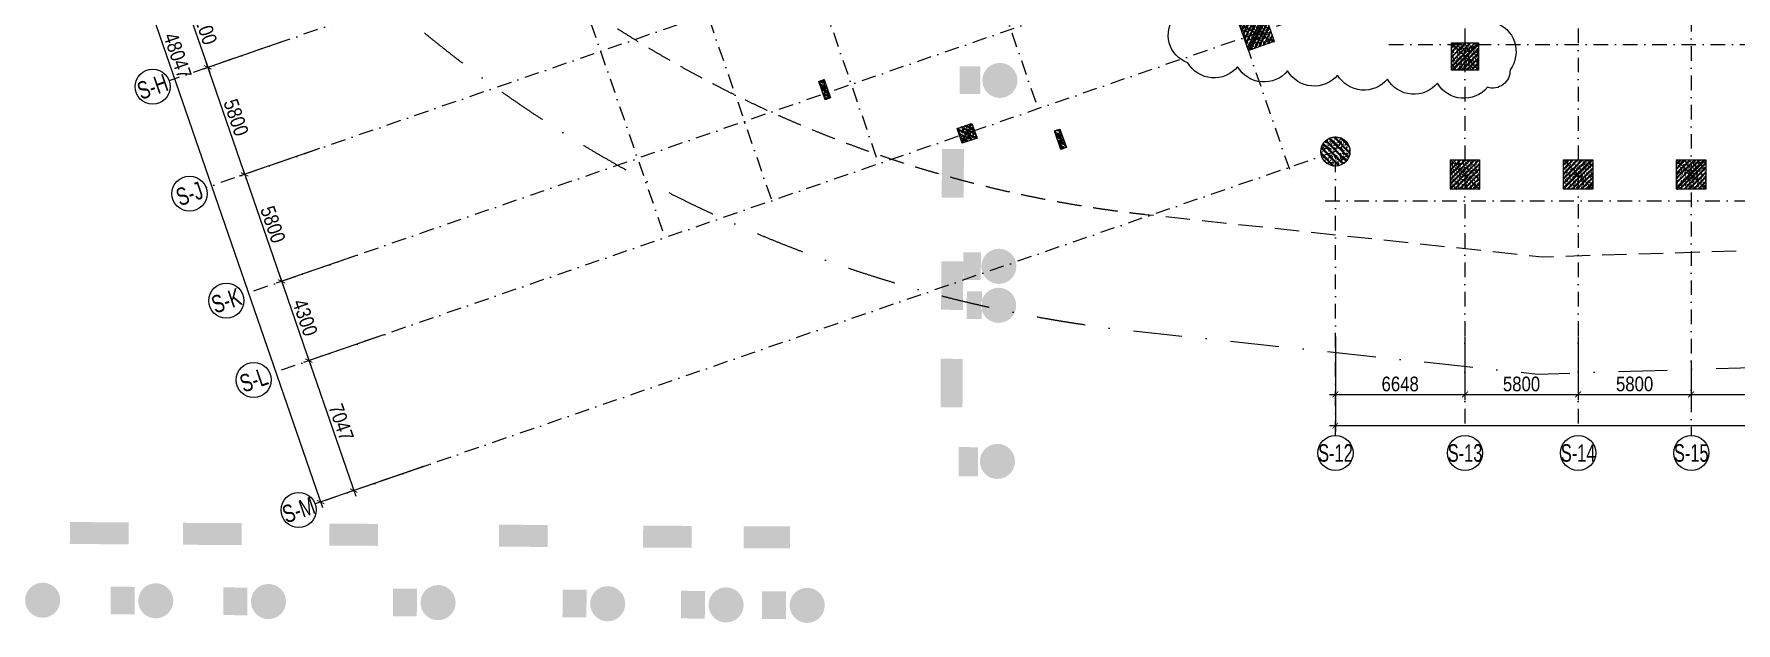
# Model space of a CAD drawing. Header units: millimetres. Extents: x -1283650 to 1283415, y -588847 to 435139.
# Drawn here: x -118919 to -31624, y -14070 to 16113 of the extents above; entities that cross this region are included whole.
import ezdxf
from ezdxf.enums import TextEntityAlignment as Align

# ---------------------------------------------------------------- set-up
doc = ezdxf.new("R2010")
doc.units = ezdxf.units.MM
doc.header["$MEASUREMENT"] = 0
doc.linetypes.add('DASHDOT', pattern=[1, 0.5, -0.25, 0, -0.25])
doc.linetypes.add('HIDDEN', pattern=[0.375, 0.25, -0.125])
doc.layers.get('Defpoints').update_dxf_attribs({"color": 5})
for name, color, linetype in [('$AUDIT-BAD-LAYER', 7, 'Continuous'), ('AUDIT_I_220805193045-1', 50, 'Continuous'), ('AUDIT_I_220807103235-17', 50, 'Continuous'), ('KC-Betong', 6, 'Continuous'), ('KT-Dim', 8, 'Continuous'), ('KT-Kich thuoc', 9, 'Continuous'), ('KT-Luoi truc South Tower', 8, 'DASHDOT'), ('KT-Net cot vach', 6, 'Continuous'), ('ST_MBDV Cot vach 220805$0$AUDIT_I_220805193045-1', 50, 'Continuous'), ('Xref.Asix of Basement$0$KT-Net cot vach', 6, 'Continuous')]:
    doc.layers.add(name, color=color, linetype=linetype)
doc.styles.add('Arial Narrow', font='ARIALN.TTF')
doc.styles.add('HBA-Text', font='GOTHIC.TTF')
doc.styles.add('ST_MBDV Cot vach 220805$0$HBA-Text', font='GOTHIC.TTF')
doc.dimstyles.new('CCU_1-300', dxfattribs={"dimscale": 300, "dimtxt": 2.5, "dimasz": 1, "dimexe": 1, "dimexo": 2, "dimgap": 0.5, "dimtad": 1, "dimdec": 0, "dimdsep": 46, "dimtxsty": 'Arial Narrow', "dimblk": 'ARCHTICK', "dimcen": -1, "dimdle": 1, "dimclrd": 256, "dimclre": 256, "dimclrt": 3, "dimadec": 0, "dimazin": 2, "dimtfac": 0.1, "dimtdec": 0, "dimtix": 1, "dimtmove": 2, "dimatfit": 1, "dimfxl": 1, "dimtvp": 0.833333, "dimtolj": 1, "dimtzin": 12, "dimarcsym": 0})

# ---------------------------------------------------------------- blocks, each defined once
blk = doc.blocks.new('ST_MBDV Cot vach 220805$0$GRID-SYM-flat-103')
at = {"layer": 'ST_MBDV Cot vach 220805$0$AUDIT_I_220805193045-1'}
blk.add_circle((0, 0), 900, dxfattribs=at)
at = {"layer": 'ST_MBDV Cot vach 220805$0$AUDIT_I_220805193045-1', "style": 'ST_MBDV Cot vach 220805$0$HBA-Text'}
blk.add_attdef('GRID', text='', height=900, rotation=19.04714, dxfattribs=at).set_placement((0, 0, 0), align=Align.MIDDLE_CENTER)
blk = doc.blocks.new('_ARCHTICK')
at = {"color": 0, "linetype": 'ByBlock', "const_width": 0.15}
blk.add_lwpolyline([(-0.5, -0.5), (0.5, 0.5)], dxfattribs=at)
blk = doc.blocks.new('*D332')
at = {"layer": 'Defpoints', "color": 0, "transparency": 16777216}
for p in [(-52171, 1204), (-6323, 1204), (-6323, -3959)]:
    blk.add_point(p, dxfattribs=at)
at = {"layer": 'KT-Kich thuoc', "lineweight": -2, "transparency": 16777216}
for p, q in [((-52171, 604), (-52171, -4259)), ((-6323, 604), (-6323, -4259)), ((-52471, -3959), (-6023, -3959))]:
    blk.add_line(p, q, dxfattribs=at)
at = {"layer": 'KT-Kich thuoc', "lineweight": -2, "transparency": 16777216, "xscale": 300, "yscale": 300, "zscale": 300, "rotation": 180}
blk.add_blockref('_ARCHTICK', (-52171, -3959), dxfattribs=at)
at = {"layer": 'KT-Kich thuoc', "lineweight": -2, "transparency": 16777216, "xscale": 300, "yscale": 300, "zscale": 300}
blk.add_blockref('_ARCHTICK', (-6323, -3959), dxfattribs=at)
at = {"layer": 'KT-Kich thuoc', "color": 3, "transparency": 16777216, "insert": (-29247, -3426), "char_height": 750, "attachment_point": 5, "style": 'Arial Narrow'}
blk.add_mtext('\\A1;45848', dxfattribs=at)
blk = doc.blocks.new('*D334')
at = {"layer": 'Defpoints', "color": 0, "transparency": 16777216}
for p in [(-52171, 1204), (-45523, 1204), (-45523, -2359)]:
    blk.add_point(p, dxfattribs=at)
at = {"layer": 'KT-Kich thuoc', "lineweight": -2, "transparency": 16777216}
for p, q in [((-52171, 604), (-52171, -2659)), ((-45523, 604), (-45523, -2659)), ((-52471, -2359), (-45223, -2359))]:
    blk.add_line(p, q, dxfattribs=at)
at = {"layer": 'KT-Kich thuoc', "lineweight": -2, "transparency": 16777216, "xscale": 300, "yscale": 300, "zscale": 300, "rotation": 180}
blk.add_blockref('_ARCHTICK', (-52171, -2359), dxfattribs=at)
at = {"layer": 'KT-Kich thuoc', "lineweight": -2, "transparency": 16777216, "xscale": 300, "yscale": 300, "zscale": 300}
blk.add_blockref('_ARCHTICK', (-45523, -2359), dxfattribs=at)
at = {"layer": 'KT-Kich thuoc', "color": 3, "transparency": 16777216, "insert": (-48847, -1826), "char_height": 750, "attachment_point": 5, "style": 'Arial Narrow'}
blk.add_mtext('\\A1;6648', dxfattribs=at)
blk = doc.blocks.new('*D335')
at = {"layer": 'Defpoints', "color": 0, "transparency": 16777216}
for p in [(-117405, 38403), (-98483, -5894), (-104220, -7874)]:
    blk.add_point(p, dxfattribs=at)
at = {"layer": 'KT-Kich thuoc', "lineweight": -2, "transparency": 16777216}
for p, q in [((-117972, 38207), (-120183, 37444)), ((-119997, 37825), (-104122, -8158)), ((-99050, -6090), (-104503, -7972))]:
    blk.add_line(p, q, dxfattribs=at)
at = {"layer": 'KT-Kich thuoc', "lineweight": -2, "transparency": 16777216, "xscale": 300, "yscale": 300, "zscale": 300}
for p, rotation in [((-119899, 37542), 109.0471379637356), ((-104220, -7874), 289.0471379637356)]:
    blk.add_blockref('_ARCHTICK', p, dxfattribs=dict(at, rotation=rotation))
at = {"layer": 'KT-Kich thuoc', "color": 3, "transparency": 16777216, "insert": (-111556, 15007), "char_height": 750, "attachment_point": 5, "rotation": 289.04714, "style": 'Arial Narrow'}
blk.add_mtext('\\A1;48047', dxfattribs=at)
blk = doc.blocks.new('*D336')
at = {"layer": 'Defpoints', "color": 0, "transparency": 16777216}
for p in [(-106932, 19802), (-105594, 15927), (-110007, 14403)]:
    blk.add_point(p, dxfattribs=at)
at = {"layer": 'KT-Kich thuoc', "lineweight": -2, "transparency": 16777216}
for p, q in [((-107499, 19606), (-111628, 18181)), ((-111442, 18562), (-109909, 14120)), ((-106161, 15731), (-110290, 14305))]:
    blk.add_line(p, q, dxfattribs=at)
at = {"layer": 'KT-Kich thuoc', "lineweight": -2, "transparency": 16777216, "xscale": 300, "yscale": 300, "zscale": 300}
for p, rotation in [((-111345, 18279), 109.0471379637356), ((-110007, 14403), 289.0471379637356)]:
    blk.add_blockref('_ARCHTICK', p, dxfattribs=dict(at, rotation=rotation))
at = {"layer": 'KT-Kich thuoc', "color": 3, "transparency": 16777216, "insert": (-110172, 16515), "char_height": 750, "attachment_point": 5, "rotation": 289.04714, "style": 'Arial Narrow'}
blk.add_mtext('\\A1;4100', dxfattribs=at)
blk = doc.blocks.new('*D337')
at = {"layer": 'Defpoints', "color": 0, "transparency": 16777216}
for p in [(-105594, 15927), (-103703, 10444), (-108114, 8921)]:
    blk.add_point(p, dxfattribs=at)
at = {"layer": 'KT-Kich thuoc', "lineweight": -2, "transparency": 16777216}
for p, q in [((-106161, 15731), (-110290, 14305)), ((-110105, 14687), (-108016, 8637)), ((-104270, 10248), (-108397, 8823))]:
    blk.add_line(p, q, dxfattribs=at)
at = {"layer": 'KT-Kich thuoc', "lineweight": -2, "transparency": 16777216, "xscale": 300, "yscale": 300, "zscale": 300}
for p, rotation in [((-110007, 14403), 109.0471379637356), ((-108114, 8921), 289.0471379637356)]:
    blk.add_blockref('_ARCHTICK', p, dxfattribs=dict(at, rotation=rotation))
at = {"layer": 'KT-Kich thuoc', "color": 3, "transparency": 16777216, "insert": (-108556, 11836), "char_height": 750, "attachment_point": 5, "rotation": 289.04714, "style": 'Arial Narrow'}
blk.add_mtext('\\A1;5800', dxfattribs=at)
blk = doc.blocks.new('*D338')
at = {"layer": 'Defpoints', "color": 0, "transparency": 16777216}
for p in [(-103703, 10444), (-101808, 4962), (-106223, 3438)]:
    blk.add_point(p, dxfattribs=at)
at = {"layer": 'KT-Kich thuoc', "lineweight": -2, "transparency": 16777216}
for p, q in [((-104270, 10248), (-108399, 8822)), ((-108214, 9204), (-106125, 3154)), ((-102375, 4766), (-106507, 3340))]:
    blk.add_line(p, q, dxfattribs=at)
at = {"layer": 'KT-Kich thuoc', "lineweight": -2, "transparency": 16777216, "xscale": 300, "yscale": 300, "zscale": 300}
for p, rotation in [((-108116, 8920), 109.0471379637356), ((-106223, 3438), 289.0471379637356)]:
    blk.add_blockref('_ARCHTICK', p, dxfattribs=dict(at, rotation=rotation))
at = {"layer": 'KT-Kich thuoc', "color": 3, "transparency": 16777216, "insert": (-106666, 6353), "char_height": 750, "attachment_point": 5, "rotation": 289.04714, "style": 'Arial Narrow'}
blk.add_mtext('\\A1;5800', dxfattribs=at)
blk = doc.blocks.new('*D339')
at = {"layer": 'Defpoints', "color": 0, "transparency": 16777216}
for p in [(-101808, 4962), (-100405, 897), (-104818, -626)]:
    blk.add_point(p, dxfattribs=at)
at = {"layer": 'KT-Kich thuoc', "lineweight": -2, "transparency": 16777216}
for p, q in [((-102375, 4766), (-106505, 3340)), ((-106319, 3722), (-104720, -910)), ((-100972, 702), (-105101, -724))]:
    blk.add_line(p, q, dxfattribs=at)
at = {"layer": 'KT-Kich thuoc', "lineweight": -2, "transparency": 16777216, "xscale": 300, "yscale": 300, "zscale": 300}
for p, rotation in [((-106221, 3438), 109.0471379637356), ((-104818, -626), 289.0471379637356)]:
    blk.add_blockref('_ARCHTICK', p, dxfattribs=dict(at, rotation=rotation))
at = {"layer": 'KT-Kich thuoc', "color": 3, "transparency": 16777216, "insert": (-105016, 1580), "char_height": 750, "attachment_point": 5, "rotation": 289.04714, "style": 'Arial Narrow'}
blk.add_mtext('\\A1;4300', dxfattribs=at)
blk = doc.blocks.new('*D340')
at = {"layer": 'Defpoints', "color": 0, "transparency": 16777216}
for p in [(-100405, 897), (-98105, -5763), (-102518, -7287)]:
    blk.add_point(p, dxfattribs=at)
at = {"layer": 'KT-Kich thuoc', "lineweight": -2, "transparency": 16777216}
for p, q in [((-100972, 702), (-105101, -724)), ((-104916, -343), (-102420, -7571)), ((-98672, -5959), (-102802, -7385))]:
    blk.add_line(p, q, dxfattribs=at)
at = {"layer": 'KT-Kich thuoc', "lineweight": -2, "transparency": 16777216, "xscale": 300, "yscale": 300, "zscale": 300}
for p, rotation in [((-104818, -626), 109.0471379637356), ((-102518, -7287), 289.0471379637356)]:
    blk.add_blockref('_ARCHTICK', p, dxfattribs=dict(at, rotation=rotation))
at = {"layer": 'KT-Kich thuoc', "color": 3, "transparency": 16777216, "insert": (-103164, -3783), "char_height": 750, "attachment_point": 5, "rotation": 289.04714, "style": 'Arial Narrow'}
blk.add_mtext('\\A1;7047', dxfattribs=at)
blk = doc.blocks.new('*D309')
at = {"layer": 'Defpoints', "color": 0, "transparency": 16777216}
for p in [(-45523, 1204), (-39723, 1204), (-39723, -2359)]:
    blk.add_point(p, dxfattribs=at)
at = {"layer": 'KT-Kich thuoc', "lineweight": -2, "transparency": 16777216}
for p, q in [((-45523, 604), (-45523, -2659)), ((-39723, 604), (-39723, -2659)), ((-45823, -2359), (-39423, -2359))]:
    blk.add_line(p, q, dxfattribs=at)
at = {"layer": 'KT-Kich thuoc', "lineweight": -2, "transparency": 16777216, "xscale": 300, "yscale": 300, "zscale": 300, "rotation": 180}
blk.add_blockref('_ARCHTICK', (-45523, -2359), dxfattribs=at)
at = {"layer": 'KT-Kich thuoc', "lineweight": -2, "transparency": 16777216, "xscale": 300, "yscale": 300, "zscale": 300}
blk.add_blockref('_ARCHTICK', (-39723, -2359), dxfattribs=at)
at = {"layer": 'KT-Kich thuoc', "color": 3, "transparency": 16777216, "insert": (-42623, -1826), "char_height": 750, "attachment_point": 5, "style": 'Arial Narrow'}
blk.add_mtext('\\A1;5800', dxfattribs=at)
blk = doc.blocks.new('*D310')
at = {"layer": 'Defpoints', "color": 0, "transparency": 16777216}
for p in [(-39723, -63), (-33923, -63), (-33923, -2359)]:
    blk.add_point(p, dxfattribs=at)
at = {"layer": 'KT-Kich thuoc', "lineweight": -2, "transparency": 16777216}
for p, q in [((-39723, -663), (-39723, -2659)), ((-33923, -663), (-33923, -2659)), ((-40023, -2359), (-33623, -2359))]:
    blk.add_line(p, q, dxfattribs=at)
at = {"layer": 'KT-Kich thuoc', "lineweight": -2, "transparency": 16777216, "xscale": 300, "yscale": 300, "zscale": 300, "rotation": 180}
blk.add_blockref('_ARCHTICK', (-39723, -2359), dxfattribs=at)
at = {"layer": 'KT-Kich thuoc', "lineweight": -2, "transparency": 16777216, "xscale": 300, "yscale": 300, "zscale": 300}
blk.add_blockref('_ARCHTICK', (-33923, -2359), dxfattribs=at)
at = {"layer": 'KT-Kich thuoc', "color": 3, "transparency": 16777216, "insert": (-36823, -1826), "char_height": 750, "attachment_point": 5, "style": 'Arial Narrow'}
blk.add_mtext('\\A1;5800', dxfattribs=at)
blk = doc.blocks.new('*D311')
at = {"layer": 'Defpoints', "color": 0, "transparency": 16777216}
for p in [(-33923, -63), (-25223, -63), (-25223, -2359)]:
    blk.add_point(p, dxfattribs=at)
at = {"layer": 'KT-Kich thuoc', "lineweight": -2, "transparency": 16777216}
for p, q in [((-33923, -663), (-33923, -2659)), ((-25223, -663), (-25223, -2659)), ((-34223, -2359), (-24923, -2359))]:
    blk.add_line(p, q, dxfattribs=at)
at = {"layer": 'KT-Kich thuoc', "lineweight": -2, "transparency": 16777216, "xscale": 300, "yscale": 300, "zscale": 300, "rotation": 180}
blk.add_blockref('_ARCHTICK', (-33923, -2359), dxfattribs=at)
at = {"layer": 'KT-Kich thuoc', "lineweight": -2, "transparency": 16777216, "xscale": 300, "yscale": 300, "zscale": 300}
blk.add_blockref('_ARCHTICK', (-25223, -2359), dxfattribs=at)
at = {"layer": 'KT-Kich thuoc', "color": 3, "transparency": 16777216, "insert": (-29573, -1826), "char_height": 750, "attachment_point": 5, "style": 'Arial Narrow'}
blk.add_mtext('\\A1;8700', dxfattribs=at)
blk = doc.blocks.new('GRID-SYM-flat-73')
at = {"layer": 'AUDIT_I_220805193045-1'}
blk.add_circle((0, 0), 900, dxfattribs=at)
at = {"layer": 'AUDIT_I_220805193045-1', "style": 'HBA-Text'}
blk.add_attdef('GRID', text='', height=900, rotation=359.63025, dxfattribs=at).set_placement((0, 0, 0), align=Align.MIDDLE_CENTER)
blk = doc.blocks.new('C1500')
at = {"layer": 'KT-Net cot vach'}
h = blk.add_hatch(dxfattribs=at)
h.set_pattern_fill('1BETONG2-BOP', color=250, scale=50, style=0, pattern_type=2)
h.set_pattern_definition([(50, (103512.22, -41871.03), (358.6301, -31.3761), [37.5, -412.5]), (355, (103512.22, -41871.03), (-69.3757, 376.0961), [30, -330]), (100.4514, (103542.1, -41873.65), (289.2547, 344.7198), [31.8701, -350.571]), (46.1842, (103512.2, -41771.03), (533.6205, -82.7595), [56.25, -618.75]), (96.6356, (103556.7, -41777.93), (467.3314, 487.059), [47.8051, -525.8565]), (351.1842, (103512.2, -41771.03), (467.331, 487.0593), [45, -495]), (21, (103562.22, -41796.03), (298.4535, -201.30945), [37.5, -412.5]), (226, (103562.22, -41796.03), (335.9411, -182.7699), [30, -330]), (71.4514, (103587.1, -41812.8), (420.1113, 161.2652), [31.8701, -350.571]), (67.5, (103512.22, -41871.03), (-77.95809, 147.18723), [0, -326, 0, -335, 0, -331.25]), (4.5, (103512.22, -41871.03), (141.67546, 190.0516), [0, -191, 0, -318.5, 0, -126.25]), (327.5, (103400.72, -41871.03), (266.91122, -11.27744), [0, -125, 0, -390, 0, -517.5]), (317.5, (103350.72, -41871.03), (291.5931, 50.0525), [0, -162.5, 0, -259, 0, -367.5]), (315, (103512.22, -41871.03), (150.2602, 150.2602), []), (315, (103512.22, -41809.78), (150.2602, 150.2602), [])])
h.paths.add_polyline_path([(-2388, 22, 1), (-888, 22, 1)])
at = {"color": 6, "ltscale": 0.25}
blk.add_circle((-1638, 22), 750, dxfattribs=at)
blk = doc.blocks.new('*U282')
h = blk.add_hatch()
h.set_pattern_fill('VATLIEU04', color=250, scale=40, style=0, pattern_type=2)
h.set_pattern_definition([(50, (-150, 850), (286.904, -25.1), [30, -330]), (355, (-150, 850), (-55.5, 300.877), [24, -264]), (100.451, (-126.1, 847.9), (231.404, 275.776), [25.496, -280.457]), (46.184, (-150, 930), (426.9, -66.21), [45, -495]), (96.636, (-114.43, 924.5), (373.87, 389.65), [38.24, -420.69]), (351.184, (-150, 930), (373.86, 389.65), [36, -396]), (21, (-110, 910), (238.763, -161.048), [30, -330]), (326, (-110, 910), (97.326, 290.06), [24, -264]), (71.451, (-90.1, 896.58), (336.09, 129.01), [25.496, -280.457]), (37.5, (-150, 850), (4.864, 133.1575), [0, -260.8, 0, -268, 0, -265]), (7.5, (-150, 850), (105.228, 157.765), [0, -152.8, 0, -254.8, 0, -101]), (327.5, (-239.2, 850), (213.529, -9.022), [0, -100, 0, -312, 0, -414]), (317.5, (-279.2, 850), (233.274, 40.042), [0, -130, 0, -207.2, 0, -294]), (45, (-150, 850), (-120.208, 120.208), []), (45, (-150, 899), (-120.208, 120.208), [])])
h.paths.add_polyline_path([(-475, -475), (325, -475), (325, 325), (-475, 325)])
at = {"color": 6, "ltscale": 0.25}
blk.add_lwpolyline([(-475, -475), (325, -475), (325, 325), (-475, 325)], close=True, dxfattribs=at)
at = {"layer": 'Defpoints', "linetype": 'ByBlock', "ltscale": 30}
for p, q in [((325, -475), (-475, 325)), ((-475, -475), (325, 325))]:
    blk.add_line(p, q, dxfattribs=at)
blk = doc.blocks.new('*U283')
h = blk.add_hatch()
h.set_pattern_fill('VATLIEU04', color=250, scale=40, style=0, pattern_type=2)
h.set_pattern_definition([(50, (-650, 1050), (286.904, -25.1), [30, -330]), (355, (-650, 1050), (-55.5, 300.877), [24, -264]), (100.451, (-626.1, 1047.9), (231.404, 275.776), [25.496, -280.457]), (46.184, (-650, 1130), (426.9, -66.21), [45, -495]), (96.636, (-614.43, 1124.5), (373.87, 389.65), [38.24, -420.685]), (351.184, (-650, 1130), (373.86, 389.65), [36, -396]), (21, (-610, 1110), (238.763, -161.048), [30, -330]), (326, (-610, 1110), (97.326, 290.06), [24, -264]), (71.451, (-590.1, 1096.58), (336.09, 129.01), [25.496, -280.457]), (37.5, (-650, 1050), (4.864, 133.1575), [0, -260.8, 0, -268, 0, -265]), (7.5, (-650, 1050), (105.228, 157.765), [0, -152.8, 0, -254.8, 0, -101]), (327.5, (-739.2, 1050), (213.529, -9.022), [0, -100, 0, -312, 0, -414]), (317.5, (-779.2, 1050), (233.274, 40.042), [0, -130, 0, -207.2, 0, -294]), (45, (-650, 1050), (-120.208, 120.208), []), (45, (-650, 1099), (-120.208, 120.208), [])])
h.paths.add_polyline_path([(-475, -475), (-175, -475), (-175, 525), (-475, 525)])
at = {"color": 6, "ltscale": 0.25}
blk.add_lwpolyline([(-475, -475), (-175, -475), (-175, 525), (-475, 525)], close=True, dxfattribs=at)
at = {"layer": 'Defpoints', "linetype": 'ByBlock', "ltscale": 30}
for p, q in [((-175, -475), (-475, 525)), ((-475, -475), (-175, 525))]:
    blk.add_line(p, q, dxfattribs=at)
blk = doc.blocks.new('*U188')
h = blk.add_hatch()
h.set_pattern_fill('VATLIEU04', color=250, scale=40, style=0, pattern_type=2)
h.set_pattern_definition([(50, (550, -550), (286.904, -25.1), [30, -330]), (355, (550, -550), (-55.5, 300.877), [24, -264]), (100.451, (573.9, -552.1), (231.404, 275.776), [25.496, -280.457]), (46.184, (550, -470), (426.9, -66.21), [45, -495]), (96.636, (585.57, -475.5), (373.87, 389.65), [38.24, -420.69]), (351.184, (550, -470), (373.86, 389.65), [36, -396]), (21, (590, -490), (238.763, -161.048), [30, -330]), (326, (590, -490), (97.326, 290.06), [24, -264]), (71.451, (609.9, -503.42), (336.09, 129.01), [25.496, -280.457]), (37.5, (550, -550), (4.864, 133.1575), [0, -260.8, 0, -268, 0, -265]), (7.5, (550, -550), (105.228, 157.765), [0, -152.8, 0, -254.8, 0, -101]), (327.5, (460.8, -550), (213.529, -9.022), [0, -100, 0, -312, 0, -414]), (317.5, (420.8, -550), (233.274, 40.042), [0, -130, 0, -207.2, 0, -294]), (45, (550, -550), (-120.208, 120.208), []), (45, (550, -501), (-120.208, 120.208), [])])
h.paths.add_polyline_path([(-475, 475), (1025, 475), (1025, -1025), (-475, -1025)])
at = {"color": 6, "ltscale": 0.25}
blk.add_lwpolyline([(-475, 475), (1025, 475), (1025, -1025), (-475, -1025)], close=True, dxfattribs=at)
at = {"layer": 'Defpoints', "linetype": 'ByBlock', "ltscale": 30}
for p, q in [((1025, 475), (-475, -1025)), ((-475, 475), (1025, -1025))]:
    blk.add_line(p, q, dxfattribs=at)
blk = doc.blocks.new('*U191')
h = blk.add_hatch()
h.set_pattern_fill('VATLIEU04', color=250, scale=40, style=0, pattern_type=2)
h.set_pattern_definition([(50, (450, -450), (286.904, -25.1), [30, -330]), (355, (450, -450), (-55.5, 300.88), [24, -264]), (100.451, (473.9, -452.1), (231.404, 275.776), [25.496, -280.457]), (46.184, (450, -370), (426.9, -66.21), [45, -495]), (96.636, (485.57, -375.5), (373.87, 389.65), [38.24, -420.69]), (351.184, (450, -370), (373.86, 389.65), [36, -396]), (21, (490, -390), (238.763, -161.048), [30, -330]), (326, (490, -390), (97.326, 290.06), [24, -264]), (71.451, (509.9, -403.42), (336.09, 129.01), [25.496, -280.457]), (37.5, (450, -450), (4.864, 133.1575), [0, -260.8, 0, -268, 0, -265]), (7.5, (450, -450), (105.228, 157.765), [0, -152.8, 0, -254.8, 0, -101]), (327.5, (360.8, -450), (213.529, -9.022), [0, -100, 0, -312, 0, -414]), (317.5, (320.8, -450), (233.274, 40.042), [0, -130, 0, -207.2, 0, -294]), (45, (450, -450), (-120.208, 120.208), []), (45, (450, -401), (-120.208, 120.208), [])])
h.paths.add_polyline_path([(-475, 475), (925, 475), (925, -925), (-475, -925)])
at = {"color": 6, "ltscale": 0.25}
blk.add_lwpolyline([(-475, 475), (925, 475), (925, -925), (-475, -925)], close=True, dxfattribs=at)
at = {"layer": 'Defpoints', "linetype": 'ByBlock', "ltscale": 30}
for p, q in [((925, 475), (-475, -925)), ((-475, 475), (925, -925))]:
    blk.add_line(p, q, dxfattribs=at)

msp = doc.modelspace()

# ---------------------------------------------------------------- hatches: boundary and pattern name
at = {"layer": '$AUDIT-BAD-LAYER'}
h = msp.add_hatch(dxfattribs=at)
h.set_pattern_fill('ACET-2D-ANSI31', color=256)
h.set_pattern_definition([(45, (5.27543, -15.29099), (-0.08838834765, 0.08838834765), [])])
h.paths.add_polyline_path([(-152992, 35260.2), (-153807.4, 37623.5), (-155981.6, 36873.4), (-155166.3, 34510.1)], flags=0)
h.paths.add_polyline_path([(-153334.7, 37786.6), (-152519.4, 35423.3), (-150345.1, 36173.4), (-151160.5, 38536.7)], flags=16)
h.paths.add_polyline_path([(-81572.3, -12446.3), (-81581.4, -13864.1), (-80353.8, -13872.1), (-80344.7, -12454.2)])
edge = h.paths.add_edge_path()
edge.add_arc((-79262.8, -13170.1), 900, 0, 360)
h.paths.add_polyline_path([(-174845.3, 38775), (-174414.4, 37424.2), (-173542.7, 37702.3), (-173973.6, 39053.1)], flags=16)
edge = h.paths.add_edge_path(flags=16)
edge.add_arc((-172872, 38660.4), 900, 0, 360)
h.paths.add_polyline_path([(-110555.5, 20932.7), (-110092.7, 19592.4), (-109451.7, 19813.7), (-109914.4, 21154)])
edge = h.paths.add_edge_path()
edge.add_arc((-108915.8, 20748.7), 900, 0, 360)
h.paths.add_polyline_path([(-112698.4, 26328.8), (-112235.7, 24988.5), (-111427.9, 25267.4), (-111890.6, 26607.6)])
edge = h.paths.add_edge_path()
edge.add_arc((-110808.6, 26231.2), 900, 0, 360)
h.paths.add_polyline_path([(-138364.3, 646.7), (-137901.6, -693.6), (-137277.2, -478), (-137739.9, 862.3)])
edge = h.paths.add_edge_path()
edge.add_arc((-136749.6, 454.2), 900, 0, 360)
h.paths.add_polyline_path([(-143828.3, 15581.2), (-143365.6, 14240.9), (-142557.8, 14519.8), (-143020.5, 15860.1)], flags=16)
edge = h.paths.add_edge_path(flags=16)
edge.add_arc((-141938.5, 15483.7), 900, 0, 360)
h.paths.add_polyline_path([(-154331.1, 43985.8), (-153900.1, 42635), (-153193.7, 42860.4), (-153624.6, 44211.2)])
edge = h.paths.add_edge_path()
edge.add_arc((-152605.7, 43792.1), 900, 0, 360)
h.paths.add_polyline_path([(-157119.6, 43023.1), (-156688.6, 41672.3), (-155982.2, 41897.6), (-156413.1, 43248.5)])
edge = h.paths.add_edge_path()
edge.add_arc((-155394.1, 42829.4), 900, 0, 360)
h.paths.add_polyline_path([(-176260.9, 36414.6), (-175830, 35063.8), (-175123.5, 35289.1), (-175554.5, 36640)], flags=16)
edge = h.paths.add_edge_path(flags=16)
edge.add_arc((-174535.5, 36220.9), 900, 0, 360)
h.paths.add_polyline_path([(-148943.9, 45845.7), (-148513, 44494.9), (-147806.5, 44720.3), (-148237.5, 46071.1)])
edge = h.paths.add_edge_path()
edge.add_arc((-147218.5, 45652), 900, 0, 360)
h.paths.add_polyline_path([(-182878.4, 34129.9), (-182447.4, 32779.1), (-181741, 33004.5), (-182171.9, 34355.3)])
edge = h.paths.add_edge_path(flags=16)
edge.add_arc((-181153, 33936.2), 900, 0, 360)
h.paths.add_polyline_path([(-181416.8, 15649.5), (-180954.1, 14309.2), (-180038.6, 14625.3), (-180501.3, 15965.6)])
edge = h.paths.add_edge_path(flags=16)
edge.add_arc((-179365.4, 15607.7), 900, 0, 360)
h.paths.add_polyline_path([(-178647.3, 7922.9), (-178196.4, 6578.6), (-177335.4, 6867.3), (-177786.3, 8211.6)])
edge = h.paths.add_edge_path(flags=16)
edge.add_arc((-176682.2, 7834.1), 900, 0, 360)
h.paths.add_polyline_path([(-182226.9, 19020.1), (-181776.1, 17675.8), (-181056.4, 17917.1), (-181507.2, 19261.4)])
edge = h.paths.add_edge_path()
edge.add_arc((-180473.8, 18860.2), 900, 0, 360)
h.paths.add_polyline_path([(-165296, 40200.2), (-164865, 38849.4), (-164158.6, 39074.7), (-164589.5, 40425.6)], flags=16)
edge = h.paths.add_edge_path(flags=16)
edge.add_arc((-163570.6, 40006.5), 900, 0, 360)
h.paths.add_polyline_path([(-170778.5, 38307.4), (-170347.5, 36956.6), (-169641, 37181.9), (-170072, 38532.8)], flags=16)
edge = h.paths.add_edge_path(flags=16)
edge.add_arc((-169053, 38113.7), 900, 0, 360)
h.paths.add_polyline_path([(-185399.7, 27816.4), (-184948.8, 26472), (-184091.5, 26759.6), (-184542.3, 28103.9)])
edge = h.paths.add_edge_path()
edge.add_arc((-183440.1, 27725.8), 900, 0, 360)
h.paths.add_polyline_path([(-141685.3, 10185.2), (-141222.6, 8844.9), (-140581.6, 9066.2), (-141044.3, 10406.5)], flags=16)
edge = h.paths.add_edge_path(flags=16)
edge.add_arc((-140045.7, 10001.2), 900, 0, 360)
h.paths.add_polyline_path([(-139927.9, 4655.9), (-139465.2, 3315.7), (-138733.9, 3568.1), (-139196.6, 4908.4)])
edge = h.paths.add_edge_path()
edge.add_arc((-138152.8, 4518.8), 900, 0, 360)
h.paths.add_polyline_path([(-114826.3, 31730.1), (-114363.5, 30389.8), (-113399, 30722.8), (-113861.8, 32063.1)])
edge = h.paths.add_edge_path()
edge.add_arc((-112701.4, 31713.6), 900, 0, 360)
h.paths.add_polyline_path([(-116237.5, 37378.8), (-115774.8, 36038.5), (-115131.3, 36260.6), (-115594.1, 37600.9)], flags=16)
edge = h.paths.add_edge_path()
edge.add_arc((-114594.2, 37196.1), 900, 0, 360)
h.paths.add_polyline_path([(-118194.1, 42839.2), (-117731.4, 41498.9), (-117045.4, 41735.8), (-117508.1, 43076)], flags=17)
edge = h.paths.add_edge_path(flags=17)
edge.add_arc((-116487, 42678.6), 900, 0, 360)
h.paths.add_polyline_path([(-71490.6, -5057.2), (-71500.2, -6547.6), (-70504.9, -6554), (-70495.3, -5063.6)])
edge = h.paths.add_edge_path()
edge.add_arc((-69505.5, -5791.1), 900, 0, 360)
h.paths.add_polyline_path([(-71072.3, 2928.2), (-71081.4, 1510.3), (-70307, 1505.3), (-70297.8, 2923.2)])
edge = h.paths.add_edge_path()
edge.add_arc((-69442.5, 2208.7), 900, 0, 360)
h.paths.add_polyline_path([(-71255.6, 4929.4), (-71264.7, 3511.5), (-70360.5, 3505.7), (-70351.3, 4923.6)])
edge = h.paths.add_edge_path()
edge.add_arc((-69431.1, 4208.7), 900, 0, 360)
h.paths.add_polyline_path([(-71439.7, 14459), (-71448.9, 13041.1), (-70387.4, 13034.3), (-70378.3, 14452.1)])
edge = h.paths.add_edge_path()
edge.add_arc((-69379.5, 13736.7), 900, 0, 360)
h.paths.add_polyline_path([(-85732.4, -12422.6), (-85741.5, -13840.5), (-84513.9, -13848.4), (-84504.7, -12430.6)])
edge = h.paths.add_edge_path()
edge.add_arc((-83422.9, -13146.5), 900, 0, 360)
h.paths.add_polyline_path([(-91805.1, -12362.6), (-91814.3, -13780.5), (-90586.7, -13788.4), (-90577.5, -12370.5)])
edge = h.paths.add_edge_path()
edge.add_arc((-89495.7, -13086.5), 900, 0, 360)
h.paths.add_polyline_path([(-100505, -12306.5), (-100514.1, -13724.3), (-99286.5, -13732.3), (-99277.4, -12314.4)])
edge = h.paths.add_edge_path()
edge.add_arc((-98195.5, -13030.3), 900, 0, 360)
h.paths.add_polyline_path([(-109204.8, -12250.3), (-109213.9, -13668.2), (-107986.3, -13676.1), (-107977.2, -12258.2)])
edge = h.paths.add_edge_path()
edge.add_arc((-106895.3, -12974.2), 900, 0, 360)
h.paths.add_polyline_path([(-114985, -12212.8), (-114994.1, -13630.7), (-113766.5, -13638.7), (-113757.4, -12220.8)])
edge = h.paths.add_edge_path()
edge.add_arc((-112675.5, -12936.7), 900, 0, 360)
h.paths.add_polyline_path([(-128242, 51140.4), (-127810.3, 49789.8), (-126640.9, 50163.6), (-127072.6, 51514.2)])
edge = h.paths.add_edge_path()
edge.add_arc((-125821.9, 51169.6), 900, 0, 360)
h.paths.add_polyline_path([(-134132.3, 49194.7), (-133700.6, 47844.1), (-132531.2, 48217.9), (-132962.9, 49568.5)])
edge = h.paths.add_edge_path()
edge.add_arc((-131712.2, 49223.9), 900, 0, 360)
h.paths.add_polyline_path([(-136999.9, 48099), (-136568.3, 46748.4), (-135861.9, 46974.1), (-136293.6, 48324.7)])
edge = h.paths.add_edge_path()
edge.add_arc((-135274.4, 47906.2), 900, 0, 360)
h.paths.add_polyline_path([(-145979.8, 44998.7), (-145548.1, 43648.1), (-144841.8, 43873.8), (-145273.5, 45224.4)])
edge = h.paths.add_edge_path()
edge.add_arc((-144254.3, 44805.9), 900, 0, 360)
h.paths.add_polyline_path([(-120784.9, -12179.9), (-120794, -13597.8), (-119566.4, -13605.7), (-119557.3, -12187.9)])
edge = h.paths.add_edge_path()
edge.add_arc((-118475.4, -12903.8), 900, 0, 360)
h.paths.add_polyline_path([(-82516, -9113.7), (-82522.4, -10238.7), (-80147.4, -10252.2), (-80141, -9127.2)])
edge = h.paths.add_edge_path()
edge.add_line((-79107.3, 16601.5), (-79270.9, -12221.9))
edge = h.paths.add_edge_path()
edge.add_line((-83257.3, 16625), (-83420.8, -12198.4))
edge = h.paths.add_edge_path(flags=16)
edge.add_line((-172578.3, 37809.7), (-172195.6, 36701.1))
edge = h.paths.add_edge_path(flags=16)
edge.add_line((-172865.5, 35826.8), (-172195.6, 36701.1))
edge = h.paths.add_edge_path()
edge.add_line((-172865.5, 35826.8), (-163741.6, 9399.5))
h.paths.add_polyline_path([(-154920.9, 41367.3), (-154554.9, 40303.4), (-151701.2, 41285), (-152067.1, 42348.8)])
edge = h.paths.add_edge_path()
edge.add_line((-155100.4, 41978.7), (-145976.5, 15551.4))
h.paths.add_polyline_path([(-110919.3, 24721.3), (-111982.7, 24354.2), (-110997.8, 21501.6), (-109934.4, 21868.7)])
h.paths.add_polyline_path([(-112812.1, 30203.8), (-113875.5, 29836.7), (-112890.6, 26984), (-111827.2, 27351.2)])
edge = h.paths.add_edge_path()
edge.add_line((-143350.2, 33404.1), (-117337.7, 42384.8))
edge = h.paths.add_edge_path()
edge.add_line((-146829.5, 44834.2), (-137705.5, 18406.9))
edge = h.paths.add_edge_path()
edge.add_line((-180858.5, 33085.7), (-171734.5, 6658.5))
edge = h.paths.add_edge_path()
edge.add_line((-174241.8, 35370.2), (-165117.8, 8942.9))
h.paths.add_polyline_path([(-134407.7, 5133.6), (-135471.1, 4766.4), (-134486.3, 1913.8), (-133422.9, 2280.9)], flags=16)
h.paths.add_polyline_path([(-137948.6, 15389.5), (-139012, 15022.4), (-138027.1, 12169.8), (-136963.7, 12536.9)], flags=16)
edge = h.paths.add_edge_path()
edge.add_line((-135898.8, 747.9), (-118363.6, 6801.9))
edge = h.paths.add_edge_path()
edge.add_line((-137302.1, 4812.5), (-118337.7, 11359.9))
edge = h.paths.add_edge_path()
edge.add_line((-139194.9, 10294.9), (-109916.6, 20403.2))
edge = h.paths.add_edge_path()
edge.add_line((-141457.4, 27921.6), (-115444.9, 36902.4))
edge = h.paths.add_edge_path()
edge.add_line((-141087.7, 15777.4), (-111809.4, 25885.7))
edge = h.paths.add_edge_path()
edge.add_line((-139564.6, 22439.2), (-113552.1, 31419.9))
edge = h.paths.add_edge_path()
edge.add_line((-122287, 4508.7), (-70348.3, 4213.9))
edge = h.paths.add_edge_path()
edge.add_line((-122298.3, 2508.7), (-70359.6, 2213.9))
edge = h.paths.add_edge_path()
edge.add_line((-182680.4, 27979.6), (-143165.1, 41612.5))
edge = h.paths.add_edge_path()
edge.add_line((-179582.1, 18999), (-140066.8, 32631.9))
edge = h.paths.add_edge_path()
edge.add_line((-178929.8, 17108.4), (-139414.5, 30741.3))
edge = h.paths.add_edge_path()
edge.add_line((-168759.3, 37263), (-159635.3, 10835.7))
edge = h.paths.add_edge_path()
edge.add_line((-163276.9, 39155.8), (-154152.9, 12728.5))
edge = h.paths.add_edge_path()
edge.add_line((-152311.9, 42941.4), (-143188, 16514.1))
edge = h.paths.add_edge_path()
edge.add_line((-143960.6, 43955.2), (-135413.3, 19198.3))
edge = h.paths.add_edge_path()
edge.add_line((-146252.8, 43163.8), (-137705.5, 18406.9))
edge = h.paths.add_edge_path()
edge.add_line((-132894.4, 47141), (-118224.1, 4649))
edge = h.paths.add_edge_path()
edge.add_line((-89307.2, 16659.4), (-89470.7, -12164.1))
edge = h.paths.add_edge_path()
edge.add_line((-98007, 16708.8), (-98170.6, -12114.7))
edge = h.paths.add_edge_path()
edge.add_line((-106706.9, 16758.1), (-106870.5, -12065.3))
edge = h.paths.add_edge_path()
edge.add_line((-112506.8, 16791.1), (-112670.4, -12032.4))
h.paths.add_polyline_path([(-72362, 7730.7), (-71237, 7724.3), (-71222.9, 10213.6), (-72347.9, 10219.9)])
h.paths.add_polyline_path([(-72394.6, 1980.8), (-71269.6, 1974.4), (-71255.5, 4463.7), (-72380.5, 4470)])
h.paths.add_polyline_path([(-72423, -3019.1), (-71298, -3025.5), (-71283.9, -536.3), (-72408.9, -529.9)])
edge = h.paths.add_edge_path()
edge.add_line((-122233.1, 14008.5), (-70294.4, 13713.7))
h.paths.add_polyline_path([(-103764.1, -8978.2), (-103771.4, -10103.1), (-101282.1, -10119.2), (-101274.9, -8994.2)])
h.paths.add_polyline_path([(-87673.9, -9079.7), (-87681.6, -10204.6), (-85192.4, -10221.5), (-85184.7, -9096.6)])
h.paths.add_polyline_path([(-95064.3, -9034.3), (-95071.6, -10159.3), (-92582.3, -10175.3), (-92575.1, -9050.4)])
h.paths.add_polyline_path([(-178518.3, 33215.8), (-178151.1, 32152.4), (-175798.1, 32964.8), (-176165.3, 34028.2)], flags=16)
h.paths.add_polyline_path([(-172468.7, 35304.5), (-172101.5, 34241), (-169748.5, 35053.4), (-170115.7, 36116.8)], flags=16)
h.paths.add_polyline_path([(-166986.2, 37197.3), (-166619.1, 36133.9), (-164266.1, 36946.2), (-164633.2, 38009.6)], flags=16)
h.paths.add_polyline_path([(-160162.6, 39557.3), (-159794.1, 38494.4), (-157442.1, 39309.8), (-157810.6, 40372.8)], flags=16)
h.paths.add_polyline_path([(-111282, -8938.9), (-111286.9, -10063.9), (-108269.1, -10077), (-108264.2, -8952)])
edge = h.paths.add_edge_path()
edge.add_line((-118306.7, 16824), (-118470.3, -11999.5))
h.paths.add_polyline_path([(-117074.4, -8895.2), (-117084, -10020.1), (-114066.3, -10045.9), (-114056.7, -8921)])
h.paths.add_polyline_path([(-178268.2, 19991.1), (-179331.6, 19623.9), (-178346.7, 16771.3), (-177283.3, 17138.4)], flags=16)
h.paths.add_polyline_path([(-146354.7, 42550.7), (-145987.5, 41487.3), (-143134.9, 42472.1), (-143502, 43535.5)], flags=16)
h.paths.add_polyline_path([(-150788.7, 42789.4), (-150421.5, 41726), (-147568.9, 42710.9), (-147936, 43774.3)])
h.paths.add_polyline_path([(-176391.7, 14555.9), (-177455.1, 14188.7), (-176470.2, 11336.1), (-175406.8, 11703.3)], flags=16)
h.paths.add_polyline_path([(-180144.7, 25426.3), (-181208.1, 25059.1), (-180223.2, 22206.5), (-179159.8, 22573.6)])
edge = h.paths.add_edge_path(flags=16)
edge.add_line((-179206.5, 16493.6), (-178902.7, 17117.7))
edge = h.paths.add_edge_path()
edge.add_line((-175831.5, 8127.8), (-136316.2, 21760.7))
h.paths.add_polyline_path([(-116597, 41168.9), (-117660.4, 40801.8), (-116675.6, 37949.2), (-115612.1, 38316.3)], flags=17)
h.paths.add_polyline_path([(-114704.9, 35686.3), (-115768.3, 35319.1), (-114783.4, 32466.5), (-113720, 32833.6)], flags=17)
h.paths.add_polyline_path([(-136055.8, 9907.1), (-137119.2, 9539.9), (-136134.3, 6687.3), (-135070.9, 7054.4)], flags=16)
h.paths.add_polyline_path([(-130557.2, 48004.7), (-130190.1, 46941.3), (-127337.4, 47926.2), (-127704.6, 48989.6)])
h.paths.add_polyline_path([(-135283.5, 46373), (-134916.3, 45309.6), (-132063.7, 46294.4), (-132430.8, 47357.9)])
h.paths.add_polyline_path([(-140718.6, 44496.5), (-140351.5, 43433.1), (-137498.9, 44418), (-137866, 45481.4)])
edge = h.paths.add_edge_path()
edge.add_line((-132894.4, 47141), (-132237.9, 48489.7))
edge = h.paths.add_edge_path()
edge.add_line((-134980.7, 47055.5), (-120114.6, 3996.3))
edge = h.paths.add_edge_path()
edge.add_line((-125528.2, 50318.9), (-113710.1, 16088.3))
edge = h.paths.add_edge_path()
edge.add_line((-122343.7, -5491.2), (-70405, -5786))
h.paths.add_polyline_path([(-156363.1, 37059.2), (-155352, 34128.7), (-149963.7, 35987.6), (-150974.7, 38918.1)], flags=16)

# ---------------------------------------------------------------- linework, layer by layer
at = {"layer": 'Defpoints', "linetype": 'DASHDOT', "lineweight": 13, "ltscale": 5000, "flags": 128}
msp.add_lwpolyline([(-23262.1, 145155.1), (-28788.2, 166262.1), (-37194.3, 169174.5), (-48697.6, 160471.6), (-72163.1, 142601.4), (-95795.1, 125550.6, 0.6850113), (-62584.9, 906), (-41797.9, -1312.3), (-148.4, -32.6), (6169, 8035), (-23262.1, 145155.1)], format="xyb", close=True, dxfattribs=at)
at = {"layer": 'Defpoints', "linetype": 'HIDDEN', "lineweight": 13, "ltscale": 5000, "flags": 128}
msp.add_lwpolyline([(-29100.4, 143765), (-33780.8, 161642), (-36130.2, 162455.9), (-45070, 155692.4), (-68589.5, 137781), (-92272.1, 120693.8, 0.684877), (-61939.3, 6871.2), (-41570.7, 4697.5), (-3140.5, 5878.3), (-286.9, 9522.4)], format="xyb", close=True, dxfattribs=at)
at = {"layer": 'Defpoints'}
msp.add_lwpolyline([(-44024.3, 16715.2, -0.5205671), (-43213.5, 14276, -0.5205671), (-44373.7, 13384.7, -0.5205671), (-46935.6, 13594.2, -0.5205671), (-49497.4, 13803.7, -0.5205671), (-52059.3, 14013.2, -0.5205671), (-54621.2, 14222.6, -0.5205671), (-57183.1, 14432.1, -0.5205671), (-59744.9, 14641.6, -0.5205671), (-60400.7, 17011.8, -0.5205671)], format="xyb", dxfattribs=at)
at = {"layer": 'KT-Luoi truc South Tower', "ltscale": 1500}
for p, q in [((-72397.8, 60940.8), (-54303.1, 8530.3)), ((-82960.9, 57293.9), (-67421.6, 12284.7)), ((-91137.3, 54471), (-75598, 9461.8)), ((-102102.2, 50685.3), (-86562.9, 5676.2)), ((-37736.8, 39354.3), (-111991.4, 13718)), ((-37735.1, 33218.9), (-110098.6, 8235.5)), ((-33923, 33491.9), (-33923, -4459.1)), ((-45523, 29903.8), (-45523, -4459.1)), ((-39723, 29903.8), (-39723, -4459.1)), ((-47391.3, 23749.2), (-108205.8, 2753.1)), ((-86744.5, 23974.6), (-81080.5, 7569)), ((-45988, 19684.6), (-106802.5, -1311.5)), ((-49426.2, 15570.4), (10118.8, 15570.4)), ((-52170.8, 10095.3), (-104502.9, -7972.3)), ((-52170.8, -4459.1), (-52170.8, 9582.3)), ((-52698.1, 7570.4), (10118.8, 7570.4))]:
    msp.add_line(p, q, dxfattribs=at)

# ---------------------------------------------------------------- block references
at = {"layer": 'KC-Betong', "rotation": 19.04713795399666}
msp.add_blockref('*U191', (-56482.9, 16299.3), dxfattribs=at)
at = {"layer": 'KC-Betong'}
for name, p in [('*U191', (-45748, 15195.4)), ('C1500', (-50533.2, 10073)), ('*U188', (-45798, 9195.4)), ('*U188', (-39998, 9195.4)), ('*U188', (-34198, 9195.4))]:
    msp.add_blockref(name, p, dxfattribs=at)
at = {"layer": 'KT-Dim'}
ref = msp.add_blockref('GRID-SYM-flat-73', (-52165.7, -5359.1), dxfattribs=dict(at, rotation=0.325197994598278))
ref.add_attrib('GRID', 'S-12', dxfattribs={"layer": 'AUDIT_I_220807103235-17', "height": 900, "style": 'HBA-Text', "width": 0.7}).set_placement((-52165.7, -5359.1, 0), align=Align.MIDDLE_CENTER)
ref = msp.add_blockref('GRID-SYM-flat-73', (-45517.9, -5359.1), dxfattribs=dict(at, rotation=0.325197994598278))
ref.add_attrib('GRID', 'S-13', dxfattribs={"layer": 'AUDIT_I_220807103235-17', "height": 900, "style": 'HBA-Text', "width": 0.7}).set_placement((-45517.9, -5359.1, 0), align=Align.MIDDLE_CENTER)
ref = msp.add_blockref('GRID-SYM-flat-73', (-39717.9, -5359.1), dxfattribs=dict(at, rotation=0.325197994598278))
ref.add_attrib('GRID', 'S-14', dxfattribs={"layer": 'AUDIT_I_220807103235-17', "height": 900, "style": 'HBA-Text', "width": 0.7}).set_placement((-39717.9, -5359.1, 0), align=Align.MIDDLE_CENTER)
ref = msp.add_blockref('GRID-SYM-flat-73', (-33917.9, -5359.1), dxfattribs=dict(at, rotation=0.325197994598278))
ref.add_attrib('GRID', 'S-15', dxfattribs={"layer": 'AUDIT_I_220807103235-17', "height": 900, "style": 'HBA-Text', "width": 0.7}).set_placement((-33917.9, -5359.1, 0), align=Align.MIDDLE_CENTER)
at = {"layer": 'KT-Kich thuoc'}
ref = msp.add_blockref('ST_MBDV Cot vach 220805$0$GRID-SYM-flat-103', (-112838.1, 13412), dxfattribs=at)
ref.add_attrib('GRID', 'S-H', dxfattribs={"layer": 'ST_MBDV Cot vach 220805$0$AUDIT_I_220805193045-1', "height": 900, "rotation": 19, "style": 'ST_MBDV Cot vach 220805$0$HBA-Text', "width": 0.75}).set_placement((-112838.1, 13412, 0), align=Align.MIDDLE_CENTER)
ref = msp.add_blockref('ST_MBDV Cot vach 220805$0$GRID-SYM-flat-103', (-110945.3, 7929.6), dxfattribs=at)
ref.add_attrib('GRID', 'S-J', dxfattribs={"layer": 'ST_MBDV Cot vach 220805$0$AUDIT_I_220805193045-1', "height": 900, "rotation": 19, "style": 'ST_MBDV Cot vach 220805$0$HBA-Text', "width": 0.75}).set_placement((-110945.3, 7929.6, 0), align=Align.MIDDLE_CENTER)
ref = msp.add_blockref('ST_MBDV Cot vach 220805$0$GRID-SYM-flat-103', (-109052.5, 2447.1), dxfattribs=at)
ref.add_attrib('GRID', 'S-K', dxfattribs={"layer": 'ST_MBDV Cot vach 220805$0$AUDIT_I_220805193045-1', "height": 900, "rotation": 19, "style": 'ST_MBDV Cot vach 220805$0$HBA-Text', "width": 0.75}).set_placement((-109052.5, 2447.1, 0), align=Align.MIDDLE_CENTER)
ref = msp.add_blockref('ST_MBDV Cot vach 220805$0$GRID-SYM-flat-103', (-107649.2, -1617.4), dxfattribs=at)
ref.add_attrib('GRID', 'S-L', dxfattribs={"layer": 'ST_MBDV Cot vach 220805$0$AUDIT_I_220805193045-1', "height": 900, "rotation": 19, "style": 'ST_MBDV Cot vach 220805$0$HBA-Text', "width": 0.75}).set_placement((-107649.2, -1617.4, 0), align=Align.MIDDLE_CENTER)
ref = msp.add_blockref('ST_MBDV Cot vach 220805$0$GRID-SYM-flat-103', (-105349.5, -8278.2), dxfattribs=at)
ref.add_attrib('GRID', 'S-M', dxfattribs={"layer": 'ST_MBDV Cot vach 220805$0$AUDIT_I_220805193045-1', "height": 900, "rotation": 19, "style": 'ST_MBDV Cot vach 220805$0$HBA-Text', "width": 0.75}).set_placement((-105349.5, -8278.2, 0), align=Align.MIDDLE_CENTER)
at = {"layer": 'Xref.Asix of Basement$0$KT-Net cot vach', "linetype": 'ByBlock', "xscale": -0.9999999999999998, "rotation": 19.04713796363401}
for name, p in [('*U283', (-78664.2, 13133.7)), ('*U282', (-71156.5, 11074.6)), ('*U283', (-66573.4, 10593.9))]:
    msp.add_blockref(name, p, dxfattribs=at)

# ---------------------------------------------------------------- dimensions: what is measured, and where the dimension line sits
at = {"layer": 'KT-Kich thuoc'}
for base, p1, p2, picture, middle in [((-104219.5, -7874.4), (-117405, 38402.8), (-98483.2, -5894), '*D335', (-111555.7, 15007.5)), ((-110006.6, 14403.1), (-106931.5, 19802.2), (-105593.5, 15926.7), '*D336', (-110171.8, 16514.8)), ((-108113.8, 8920.8), (-105593.6, 15926.8), (-103702.8, 10443.7), '*D337', (-108556.5, 11835.9)), ((-106223, 3437.6), (-103702.8, 10443.7), (-101808, 4961.9), '*D338', (-106665.7, 6352.8)), ((-104817.7, -626.2), (-101808, 4961.9), (-100404.7, 897.3), '*D339', (-105015.6, 1580)), ((-102518.087, -7287.0265), (-100404.6761, 897.3451), (-98105.0551, -5763.4356), '*D340', (-103164.1459, -3782.7169))]:
    dim = msp.add_linear_dim(base=base, p1=p1, p2=p2, angle=109.047138, dimstyle='CCU_1-300', dxfattribs=at)
    dim.commit()
    dim.dimension.update_dxf_attribs({"geometry": picture, "text_midpoint": middle})
for base, p1, p2, picture, middle in [((-6323, -3959.1), (-52170.8, 1204.1), (-6323, 1204.1), '*D332', (-29246.9, -3426.2)), ((-45523, -2359.1), (-52170.8, 1204.1), (-45523, 1204.1), '*D334', (-48846.9, -1826.2)), ((-39723, -2359.1), (-45523, 1204.1), (-39723, 1204.1), '*D309', (-42623, -1826.2)), ((-33923, -2359.1), (-39723, -63.4), (-33923, -63.4), '*D310', (-36823, -1826.2)), ((-25223, -2359.1), (-33923, -63.4), (-25223, -63.4), '*D311', (-29573, -1826.2))]:
    dim = msp.add_linear_dim(base=base, p1=p1, p2=p2, dimstyle='CCU_1-300', dxfattribs=at)
    dim.commit()
    dim.dimension.update_dxf_attribs({"geometry": picture, "text_midpoint": middle})

doc.saveas('drawing.dxf')
